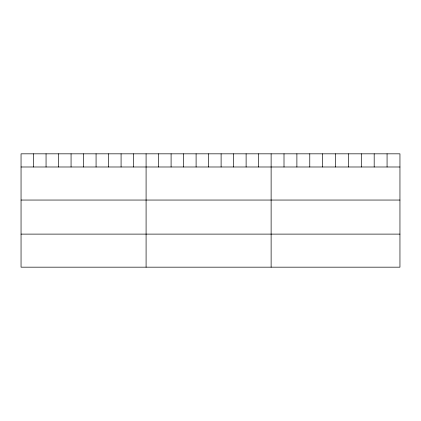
<?xml version="1.0" encoding="UTF-8"?>
<svg xmlns="http://www.w3.org/2000/svg" width="421" height="421" viewBox="0 0 421 421"><rect width="100%" height="100%" fill="white"/><g stroke="black" fill="none" stroke-linecap="round" stroke-linejoin="round"><path stroke-width="0.63" d="M399.95 166.99L399.95 267.172L21.05 267.172L21.05 153.828L399.95 153.828L399.95 166.99L21.05 166.99M21.05 200.049L399.95 200.049M21.05 234.113L399.95 234.113M387.067 153.828L387.067 166.99M374.185 153.828L374.185 166.99M361.302 153.828L361.302 166.99M348.42 153.828L348.42 166.99M335.537 153.828L335.537 166.99M322.654 153.828L322.654 166.99M309.772 153.828L309.772 166.99M296.889 153.828L296.889 166.99M284.007 153.828L284.007 166.99M271.124 153.828L271.124 267.172M258.62 153.828L258.62 166.99M246.117 153.828L246.117 166.99M233.613 153.828L233.613 166.99M221.109 153.828L221.109 166.99M208.605 153.828L208.605 166.99M196.102 153.828L196.102 166.99M183.598 153.828L183.598 166.99M171.094 153.828L171.094 166.99M158.591 153.828L158.591 166.99M146.087 153.828L146.087 267.172M133.583 153.828L133.583 166.99M121.08 153.828L121.08 166.99M108.576 153.828L108.576 166.99M96.072 153.828L96.072 166.99M83.569 153.828L83.569 166.99M71.065 153.828L71.065 166.99M58.561 153.828L58.561 166.99M46.057 153.828L46.057 166.99M33.554 153.828L33.554 166.99"/></g></svg>
